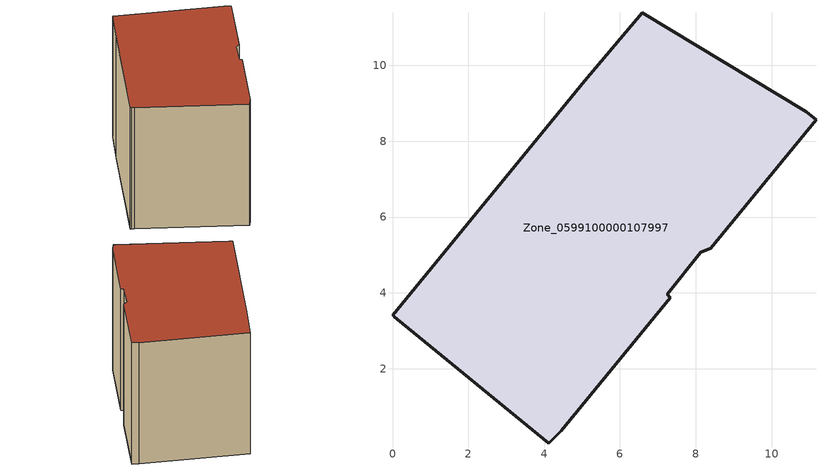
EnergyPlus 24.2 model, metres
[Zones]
Zone_0599100000107997
 floor ground (C_G): 8.13,5.07 7.25,3.96 7.33,3.87 4.45,0.36 4.12,0.03 0.13,3.3 0.04,3.37 0,3.41 5.07,9.59 6.59,11.39 10.92,8.78 11.17,8.56 8.4,5.17 z0
 wall outside (C_F): 6.59,11.39 5.07,9.59 0,3.41 0.04,3.37 0.13,3.3 4.12,0.03 4.45,0.36 7.33,3.87 7.25,3.96 8.13,5.07 8.4,5.17 11.17,8.56 10.92,8.78 6.59,11.39 z0:5.86
 roof outside (C_R): 7.33,3.87 7.25,3.96 8.13,5.07 8.4,5.17 11.17,8.56 10.92,8.78 6.59,11.39 5.07,9.59 0,3.41 0.04,3.37 0.13,3.3 4.12,0.03 4.45,0.36 z5.86
[BUILDING]
Pand.0599100000107997: North Axis=0; Terrain=City; Loads Convergence Tolerance Value=0.04; Temperature Convergence Tolerance Value=0.4; Solar Distribution=FullExterior; Maximum Number of Warmup Days=25; Minimum Number of Warmup Days=1
[Site:Location]
Rotterdam.The.Hague.AP_ZH_NLD Design_Conditions: Latitude=51.96; Longitude=4.45; Time Zone=1; Elevation=-4.5
[SITE:GROUNDTEMPERATURE:BUILDINGSURFACE]
18, 18, 18, 18, 18, 18, 18, 18, 18, 18, 18, 18
[MATERIAL] Thermal Absorptance=0.9; Solar Absorptance=0.7; Visible Absorptance=0.7
Name | Roughness | Thickness | Conductivity | Density | Specific Heat
G.TC.1946 | MediumSmooth | 0.15 | 1 | 540 | 1210
F.TC.1946 | Rough | 0.3 | 0.857143 | 1920 | 840
R.TC.1946 | MediumRough | 0.2 | 0.909091 | 1500 | 1000
[CONSTRUCTION]
C_G: G.TC.1946
C_F: F.TC.1946
C_R: R.TC.1946
[ZONE]
Zone_0599100000107997: Type=1; Multiplier=1; Ceiling Height=Autocalculate; Volume=Autocalculate; Floor Area=autocalculate; Part of Total Floor Area=Yes
[ZONEINFILTRATION:DESIGNFLOWRATE]
Infil_Zone_0599100000107997: Zone or ZoneList or Space or SpaceList=Zone_0599100000107997; Schedule=AlwaysOn; Design Flow Rate Calculation Method=Flow/Area; Flow Rate per Floor Area=0.003; Constant Term Coefficient=1; Temperature Term Coefficient=0; Velocity Term Coefficient=0; Velocity Squared Term Coefficient=0
[HVACTEMPLATE:ZONE:IDEALLOADSAIRSYSTEM]
Zone_0599100000107997: Maximum Heating Supply Air Temperature=50; Minimum Cooling Supply Air Temperature=13; Maximum Heating Supply Air Humidity Ratio=0.0156; Minimum Cooling Supply Air Humidity Ratio=0.0077; Heating Limit=NoLimit; Cooling Limit=NoLimit; Dehumidification Control Type=ConstantSensibleHeatRatio; Cooling Sensible Heat Ratio=0.7; Dehumidification Setpoint=60; Humidification Control Type=None; Humidification Setpoint=30; Outdoor Air Method=None; Outdoor Air Flow Rate per Person=0.00944; Outdoor Air Flow Rate per Zone Floor Area=0; Outdoor Air Flow Rate per Zone=0; Demand Controlled Ventilation Type=None; Outdoor Air Economizer Type=NoEconomizer; Heat Recovery Type=None; Sensible Heat Recovery Effectiveness=0.7; Latent Heat Recovery Effectiveness=0.65
[ZONECONTROL:THERMOSTAT]
ThermostatControl_Zone_0599100000107997: Zone or ZoneList=Zone_0599100000107997; Control Type Schedule=DualSetpointControlType; Control 1=Thermostat_Zone_0599100000107997; Temperature Difference Between Cutout And Setpoint=0
[THERMOSTATSETPOINT:DUALSETPOINT]
Thermostat_Zone_0599100000107997: Heating Setpoint Temperature Schedule=HeatingSetpoint_Zone_0599100000107997; Cooling Setpoint Temperature Schedule=CoolingSetpoint_Zone_0599100000107997
[SCHEDULE:COMPACT]
HeatingSetpoint_Zone_0599100000107997: Through: 12/31, For: AllDays, Until: 24:00, 21
CoolingSetpoint_Zone_0599100000107997: Through: 12/31, For: AllDays, Until: 24:00, 24
DualSetpointControlType: Through: 12/31, For: AllDays, Until: 24:00, 4
AlwaysOn: Through: 12/31, For: AllDays, Until: 24:00, 1
